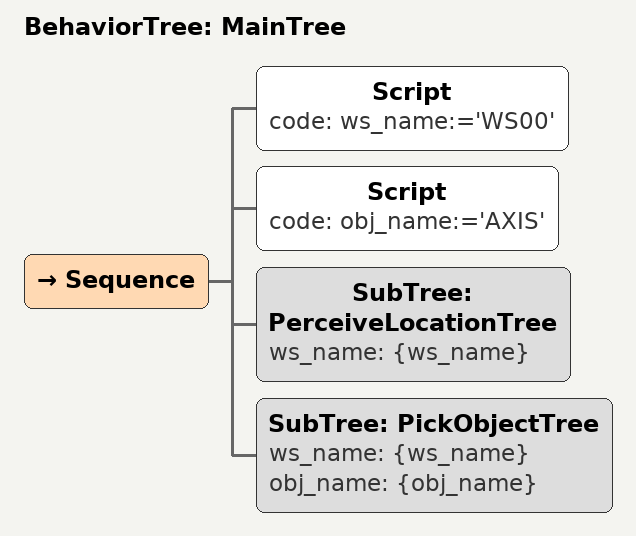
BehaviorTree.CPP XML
<root BTCPP_format="4" >

  <include ros_pkg="mir_perceive_location"  path="bt/perceive_location_bt.xml"/>
  <include ros_pkg="mir_pick_object"  path="bt/pick_object_bt.xml"/>

  <BehaviorTree ID="MainTree">
      <Sequence>
        <Script code="ws_name:='WS00'" />
        <Script code="obj_name:='AXIS'" />
        <SubTree ID="PerceiveLocationTree" ws_name="{ws_name}" />
        <SubTree ID="PickObjectTree" ws_name="{ws_name}" obj_name="{obj_name}" />
      </Sequence>
  </BehaviorTree>
</root>
